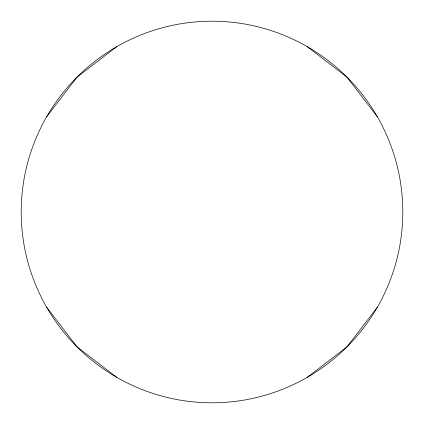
<?xml version="1.0" encoding="UTF-8"?>
<svg xmlns="http://www.w3.org/2000/svg" width="424" height="424" viewBox="0 0 424 424"><rect width="100%" height="100%" fill="white"/><g stroke="black" fill="none" stroke-linecap="round" stroke-linejoin="round"><path stroke-width="0.64" d="M46.762 116.6L77.083 77.083L116.6 46.762A190.8 190.8 0 0 1 402.8 212A190.8 190.8 0 0 1 116.6 377.238L77.083 346.917L46.762 307.4M377.238 307.4L346.917 346.917L307.4 377.238M307.4 46.762L346.917 77.083L377.238 116.6M116.6 377.238A190.8 190.8 0 0 1 116.6 46.762"/></g></svg>
